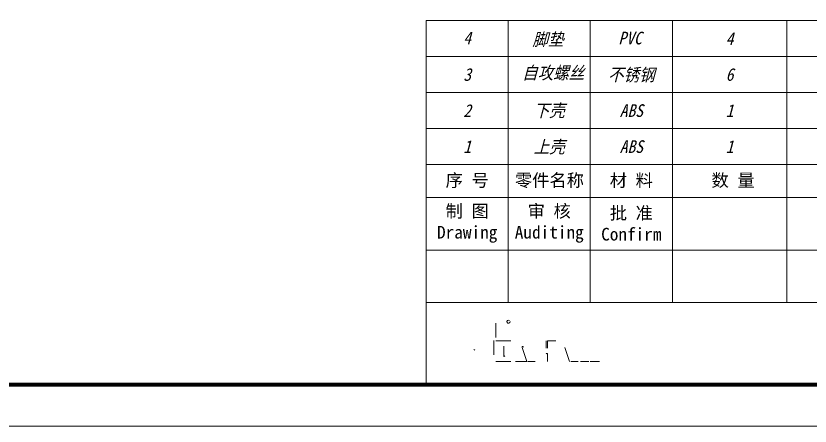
# Model space of a CAD drawing. Header units: millimetres. Extents: x 2151 to 2806, y 681 to 1136.
# Drawn here: x 2475.4 to 2691.7, y 680.9 to 792.7 of the extents above; entities that cross this region are included whole.
import ezdxf
from ezdxf.enums import TextEntityAlignment as Align

# ---------------------------------------------------------------- set-up
doc = ezdxf.new("R2010")
doc.units = ezdxf.units.MM
doc.layers.add('from', color=7, linetype='Continuous', lineweight=13)
doc.styles.add('FFS', font='SIMFANG.TTF', dxfattribs={"width": 0.9, "oblique": 15})
doc.styles.add('宋体', font='SimSun.ttf')

msp = doc.modelspace()

# ---------------------------------------------------------------- linework, layer by layer
at = {"layer": 'from'}
for p, q in [((2587.13, 752.162), (2587.13, 791.387)), ((2794.987, 791.387), (2587.13, 791.387)), ((2609.49, 791.387), (2609.49, 752.162)), ((2631.849, 791.387), (2631.849, 752.162)), ((2654.208, 791.387), (2654.208, 752.162)), ((2685.4, 791.387), (2685.4, 752.162)), ((2794.987, 781.581), (2587.13, 781.581)), ((2794.987, 771.774), (2587.13, 771.774)), ((2794.987, 761.968), (2587.13, 761.968)), ((2794.987, 752.162), (2587.13, 752.162)), ((2587.13, 692.239), (2587.13, 752.162)), ((2609.49, 752.162), (2609.49, 714.598)), ((2631.849, 752.162), (2631.849, 714.598)), ((2654.208, 752.162), (2654.208, 714.598)), ((2685.4, 752.162), (2685.4, 714.598)), ((2794.987, 743.218), (2587.13, 743.218)), ((2794.987, 728.908), (2587.13, 728.908)), ((2794.987, 714.598), (2587.13, 714.598)), ((2606.108, 709.012), (2606.108, 705.064)), ((2605.536, 700.352), (2605.536, 704.3)), ((2606.108, 704.209), (2610.219, 704.209)), ((2619.875, 704.209), (2619.875, 702.171)), ((2622.482, 704.209), (2620.163, 704.209)), ((2620.163, 704.209), (2620.163, 702.171)), ((2600.389, 701.593), (2600.1, 701.822)), ((2608.251, 702.691), (2608.251, 700.092)), ((2614.525, 698.552), (2613.291, 702.388)), ((2626.192, 698.552), (2624.959, 702.388)), ((2620.163, 698.552), (2620.163, 700.606)), ((2606.108, 698.552), (2610.215, 698.552)), ((2611.461, 698.552), (2614.525, 698.552)), ((2614.878, 698.552), (2616.849, 698.552)), ((2626.546, 698.552), (2628.517, 698.552)), ((2629.178, 698.552), (2631.489, 698.552)), ((2631.777, 698.552), (2634.32, 698.552)), ((2794.987, 692.239), (2588.856, 692.239))]:
    msp.add_line(p, q, dxfattribs=at)
msp.add_lwpolyline([(2151.068, 680.947), (2806.279, 680.947), (2806.279, 1136.259), (2151.068, 1136.259)], close=True, dxfattribs=at)
at = {"layer": 'from', "const_width": 1.129}
msp.add_lwpolyline([(2162.36, 692.239), (2162.36, 1124.967), (2794.987, 1124.967), (2794.987, 692.239), (2162.36, 692.239)], dxfattribs=at)
at = {"layer": 'from'}
for centre, radius, start, end in [((2609.568, 709.401), 0.422, 53.71062, 1.77764), ((2613.451, 702.44), 0.168, 17.82851, 197.82851), ((2608.396, 700.092), 0.144, 180, 0), ((2620.019, 700.606), 0.144, 0, 180)]:
    msp.add_arc(centre, radius, start, end, dxfattribs=at)

# ---------------------------------------------------------------- texts
at = {"layer": 'from', "style": 'FFS', "oblique": 15, "width": 0.9}
for s, height, p in [('4', 3.45, (2598.31, 786.672)), ('脚垫', 3.4505, (2620.326, 786.333)), ('PVC', 3.4505, (2642.685, 786.634)), ('4', 3.45, (2669.804, 786.484)), ('自攻螺丝', 3.4505, (2621.736, 777.23)), ('3', 3.45, (2598.31, 776.677)), ('不锈钢', 3.4505, (2643.028, 776.677)), ('6', 3.45, (2669.804, 776.677)), ('2', 3.45, (2598.31, 766.871)), ('下壳', 3.4505, (2620.669, 766.956)), ('ABS', 3.4505, (2643.028, 766.871)), ('1', 3.45, (2669.804, 766.871)), ('1', 3.45, (2598.31, 757.065)), ('上壳', 3.4505, (2620.669, 757.065)), ('ABS', 3.4505, (2643.028, 757.065)), ('1', 3.45, (2669.804, 757.065))]:
    msp.add_text(s, height=height, dxfattribs=at).set_placement(p, align=Align.MIDDLE)
at = {"layer": 'from', "char_height": 3.4505, "attachment_point": 5, "style": '宋体'}
for s, insert in [('序 号', (2598.31, 747.69)), ('{\\fSimSun|b0|i0|c134|p2;零件名称}', (2620.722, 747.69)), ('材 料', (2643.028, 747.69)), ('数 量', (2670.746, 747.69)), ('制 图\\PDrawing', (2598.31, 736.063)), ('审 核\\PAuditing', (2620.669, 736.063)), ('批 准\\PConfirm', (2643.028, 736.063))]:
    msp.add_mtext(s, dxfattribs=dict(at, insert=insert))

doc.saveas('drawing.dxf')
